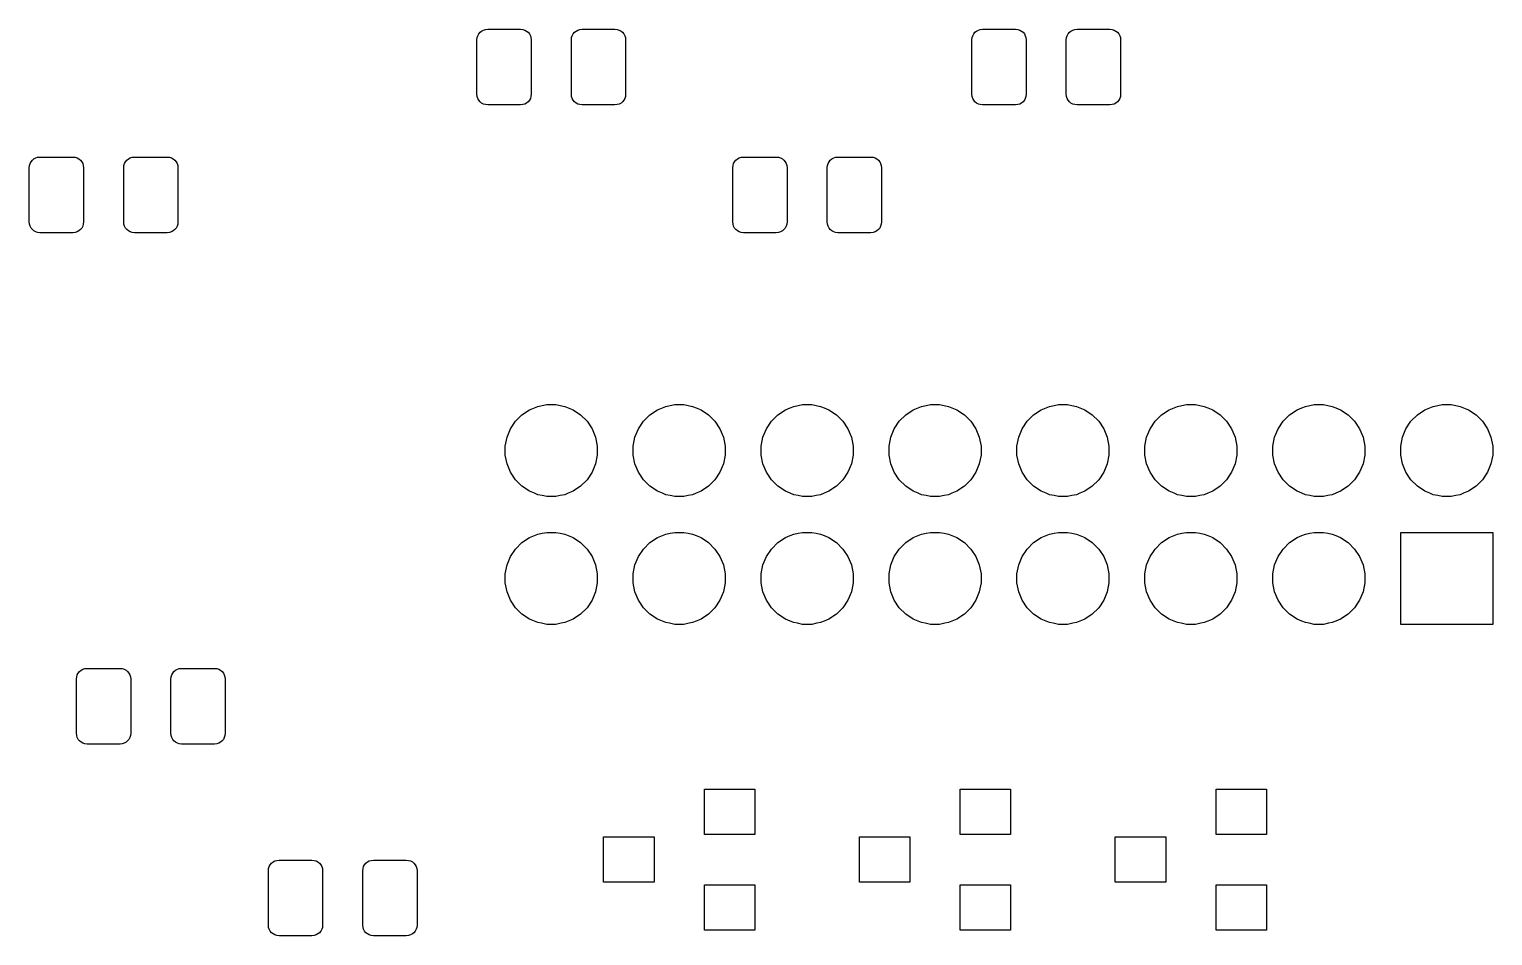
# Model space of a CAD drawing. Extents: x 0.72 to 5.14, y -2.24 to -0.65.
# Drawn here: x 1.742 to 2.886, y -2.23 to -1.52 of the extents above; entities that cross this region are included whole.
import ezdxf

# ---------------------------------------------------------------- set-up
doc = ezdxf.new("R2010")
doc.units = 0
doc.header["$MEASUREMENT"] = 0
doc.layers.add('BLACK', color=7, linetype='CONTINUOUS')

msp = doc.modelspace()

# ---------------------------------------------------------------- linework, layer by layer
at = {"layer": 'BLACK', "linetype": 'CONTINUOUS'}
for p, q in [((2.09552, -1.52182), (2.09692, -1.52107)), ((2.09692, -1.52107), (2.09845, -1.52061)), ((2.09845, -1.52061), (2.10027, -1.52043)), ((2.10027, -1.52043), (2.12591, -1.52043)), ((2.12591, -1.52043), (2.12773, -1.52061)), ((2.12773, -1.52061), (2.12926, -1.52107)), ((2.12926, -1.52107), (2.13066, -1.52182)), ((2.16934, -1.52182), (2.17074, -1.52107)), ((2.17074, -1.52107), (2.17227, -1.52061)), ((2.17227, -1.52061), (2.17409, -1.52043)), ((2.17409, -1.52043), (2.19973, -1.52043)), ((2.19973, -1.52043), (2.20155, -1.52061)), ((2.20155, -1.52061), (2.20308, -1.52107)), ((2.20308, -1.52107), (2.20448, -1.52182)), ((2.48243, -1.52182), (2.48383, -1.52107)), ((2.48383, -1.52107), (2.48536, -1.52061)), ((2.48536, -1.52061), (2.48718, -1.52043)), ((2.48718, -1.52043), (2.51282, -1.52043)), ((2.51282, -1.52043), (2.51464, -1.52061)), ((2.51464, -1.52061), (2.51617, -1.52107)), ((2.51617, -1.52107), (2.51757, -1.52182)), ((2.55625, -1.52182), (2.55765, -1.52107)), ((2.55765, -1.52107), (2.55917, -1.52061)), ((2.55917, -1.52061), (2.561, -1.52043)), ((2.561, -1.52043), (2.58664, -1.52043)), ((2.58664, -1.52043), (2.58846, -1.52061)), ((2.58846, -1.52061), (2.58999, -1.52107)), ((2.58999, -1.52107), (2.59139, -1.52182)), ((2.09189, -1.52881), (2.09207, -1.52699)), ((2.09189, -1.57119), (2.09189, -1.52881)), ((2.09207, -1.52699), (2.09253, -1.52547)), ((2.09253, -1.52547), (2.09328, -1.52406)), ((2.09328, -1.52406), (2.09429, -1.52283)), ((2.09429, -1.52283), (2.09552, -1.52182)), ((2.13066, -1.52182), (2.13189, -1.52283)), ((2.13189, -1.52283), (2.1329, -1.52406)), ((2.1329, -1.52406), (2.13365, -1.52547)), ((2.13365, -1.52547), (2.13411, -1.52699)), ((2.13411, -1.52699), (2.13429, -1.52881)), ((2.13429, -1.52881), (2.13429, -1.57119)), ((2.16571, -1.52881), (2.16589, -1.52699)), ((2.16571, -1.57119), (2.16571, -1.52881)), ((2.16589, -1.52699), (2.16635, -1.52547)), ((2.16635, -1.52547), (2.1671, -1.52406)), ((2.1671, -1.52406), (2.16811, -1.52283)), ((2.16811, -1.52283), (2.16934, -1.52182)), ((2.20448, -1.52182), (2.20571, -1.52283)), ((2.20571, -1.52283), (2.20672, -1.52406)), ((2.20672, -1.52406), (2.20747, -1.52547)), ((2.20747, -1.52547), (2.20793, -1.52699)), ((2.20793, -1.52699), (2.20811, -1.52881)), ((2.20811, -1.52881), (2.20811, -1.57119)), ((2.4788, -1.52881), (2.47898, -1.52699)), ((2.4788, -1.57119), (2.4788, -1.52881)), ((2.47898, -1.52699), (2.47944, -1.52547)), ((2.47944, -1.52547), (2.48019, -1.52406)), ((2.48019, -1.52406), (2.4812, -1.52283)), ((2.4812, -1.52283), (2.48243, -1.52182)), ((2.51757, -1.52182), (2.5188, -1.52283)), ((2.5188, -1.52283), (2.51981, -1.52406)), ((2.51981, -1.52406), (2.52056, -1.52547)), ((2.52056, -1.52547), (2.52102, -1.52699)), ((2.52102, -1.52699), (2.5212, -1.52881)), ((2.5212, -1.52881), (2.5212, -1.57119)), ((2.55262, -1.52881), (2.5528, -1.52699)), ((2.55262, -1.57119), (2.55262, -1.52881)), ((2.5528, -1.52699), (2.55326, -1.52547)), ((2.55326, -1.52547), (2.55401, -1.52406)), ((2.55401, -1.52406), (2.55502, -1.52283)), ((2.55502, -1.52283), (2.55625, -1.52182)), ((2.59139, -1.52182), (2.59262, -1.52283)), ((2.59262, -1.52283), (2.59363, -1.52406)), ((2.59363, -1.52406), (2.59438, -1.52547)), ((2.59438, -1.52547), (2.59484, -1.52699)), ((2.59484, -1.52699), (2.59502, -1.52881)), ((2.59502, -1.52881), (2.59502, -1.57119)), ((2.09207, -1.57301), (2.09189, -1.57119)), ((2.09253, -1.57453), (2.09207, -1.57301)), ((2.09328, -1.57594), (2.09253, -1.57453)), ((2.09429, -1.57717), (2.09328, -1.57594)), ((2.09552, -1.57818), (2.09429, -1.57717)), ((2.09692, -1.57893), (2.09552, -1.57818)), ((2.13066, -1.57818), (2.12926, -1.57893)), ((2.13189, -1.57717), (2.13066, -1.57818)), ((2.1329, -1.57594), (2.13189, -1.57717)), ((2.13365, -1.57453), (2.1329, -1.57594)), ((2.13411, -1.57301), (2.13365, -1.57453)), ((2.13429, -1.57119), (2.13411, -1.57301)), ((2.16589, -1.57301), (2.16571, -1.57119)), ((2.16635, -1.57453), (2.16589, -1.57301)), ((2.1671, -1.57594), (2.16635, -1.57453)), ((2.16811, -1.57717), (2.1671, -1.57594)), ((2.16934, -1.57818), (2.16811, -1.57717)), ((2.17074, -1.57893), (2.16934, -1.57818)), ((2.20448, -1.57818), (2.20308, -1.57893)), ((2.20571, -1.57717), (2.20448, -1.57818)), ((2.20672, -1.57594), (2.20571, -1.57717)), ((2.20747, -1.57453), (2.20672, -1.57594)), ((2.20793, -1.57301), (2.20747, -1.57453)), ((2.20811, -1.57119), (2.20793, -1.57301)), ((2.47898, -1.57301), (2.4788, -1.57119)), ((2.47944, -1.57453), (2.47898, -1.57301)), ((2.48019, -1.57594), (2.47944, -1.57453)), ((2.4812, -1.57717), (2.48019, -1.57594)), ((2.48243, -1.57818), (2.4812, -1.57717)), ((2.48383, -1.57893), (2.48243, -1.57818)), ((2.51757, -1.57818), (2.51617, -1.57893)), ((2.5188, -1.57717), (2.51757, -1.57818)), ((2.51981, -1.57594), (2.5188, -1.57717)), ((2.52056, -1.57453), (2.51981, -1.57594)), ((2.52102, -1.57301), (2.52056, -1.57453)), ((2.5212, -1.57119), (2.52102, -1.57301)), ((2.5528, -1.57301), (2.55262, -1.57119)), ((2.55326, -1.57453), (2.5528, -1.57301)), ((2.55401, -1.57594), (2.55326, -1.57453)), ((2.55502, -1.57717), (2.55401, -1.57594)), ((2.55625, -1.57818), (2.55502, -1.57717)), ((2.55765, -1.57893), (2.55625, -1.57818)), ((2.59139, -1.57818), (2.58999, -1.57893)), ((2.59262, -1.57717), (2.59139, -1.57818)), ((2.59363, -1.57594), (2.59262, -1.57717)), ((2.59438, -1.57453), (2.59363, -1.57594)), ((2.59484, -1.57301), (2.59438, -1.57453)), ((2.59502, -1.57119), (2.59484, -1.57301)), ((2.09845, -1.57939), (2.09692, -1.57893)), ((2.10027, -1.57957), (2.09845, -1.57939)), ((2.12591, -1.57957), (2.10027, -1.57957)), ((2.12773, -1.57939), (2.12591, -1.57957)), ((2.12926, -1.57893), (2.12773, -1.57939)), ((2.17227, -1.57939), (2.17074, -1.57893)), ((2.17409, -1.57957), (2.17227, -1.57939)), ((2.19973, -1.57957), (2.17409, -1.57957)), ((2.20155, -1.57939), (2.19973, -1.57957)), ((2.20308, -1.57893), (2.20155, -1.57939)), ((2.48536, -1.57939), (2.48383, -1.57893)), ((2.48718, -1.57957), (2.48536, -1.57939)), ((2.51282, -1.57957), (2.48718, -1.57957)), ((2.51464, -1.57939), (2.51282, -1.57957)), ((2.51617, -1.57893), (2.51464, -1.57939)), ((2.55917, -1.57939), (2.55765, -1.57893)), ((2.561, -1.57957), (2.55917, -1.57939)), ((2.58664, -1.57957), (2.561, -1.57957)), ((2.58846, -1.57939), (2.58664, -1.57957)), ((2.58999, -1.57893), (2.58846, -1.57939)), ((1.74253, -1.62547), (1.74328, -1.62406)), ((1.74328, -1.62406), (1.74429, -1.62283)), ((1.74429, -1.62283), (1.74552, -1.62182)), ((1.74552, -1.62182), (1.74692, -1.62107)), ((1.74692, -1.62107), (1.74845, -1.62061)), ((1.74845, -1.62061), (1.75027, -1.62043)), ((1.75027, -1.62043), (1.77591, -1.62043)), ((1.77591, -1.62043), (1.77773, -1.62061)), ((1.77773, -1.62061), (1.77926, -1.62107)), ((1.77926, -1.62107), (1.78066, -1.62182)), ((1.78066, -1.62182), (1.78189, -1.62283)), ((1.78189, -1.62283), (1.7829, -1.62406)), ((1.7829, -1.62406), (1.78365, -1.62547)), ((1.81635, -1.62547), (1.8171, -1.62406)), ((1.8171, -1.62406), (1.81811, -1.62283)), ((1.81811, -1.62283), (1.81934, -1.62182)), ((1.81934, -1.62182), (1.82074, -1.62107)), ((1.82074, -1.62107), (1.82227, -1.62061)), ((1.82227, -1.62061), (1.82409, -1.62043)), ((1.82409, -1.62043), (1.84973, -1.62043)), ((1.84973, -1.62043), (1.85155, -1.62061)), ((1.85155, -1.62061), (1.85308, -1.62107)), ((1.85308, -1.62107), (1.85448, -1.62182)), ((1.85448, -1.62182), (1.85571, -1.62283)), ((1.85571, -1.62283), (1.85672, -1.62406)), ((1.85672, -1.62406), (1.85747, -1.62547)), ((2.29253, -1.62547), (2.29328, -1.62406)), ((2.29328, -1.62406), (2.29429, -1.62283)), ((2.29429, -1.62283), (2.29552, -1.62182)), ((2.29552, -1.62182), (2.29692, -1.62107)), ((2.29692, -1.62107), (2.29845, -1.62061)), ((2.29845, -1.62061), (2.30027, -1.62043)), ((2.30027, -1.62043), (2.32591, -1.62043)), ((2.32591, -1.62043), (2.32773, -1.62061)), ((2.32773, -1.62061), (2.32926, -1.62107)), ((2.32926, -1.62107), (2.33066, -1.62182)), ((2.33066, -1.62182), (2.33189, -1.62283)), ((2.33189, -1.62283), (2.3329, -1.62406)), ((2.3329, -1.62406), (2.33365, -1.62547)), ((2.36635, -1.62547), (2.3671, -1.62406)), ((2.3671, -1.62406), (2.36811, -1.62283)), ((2.36811, -1.62283), (2.36934, -1.62182)), ((2.36934, -1.62182), (2.37074, -1.62107)), ((2.37074, -1.62107), (2.37227, -1.62061)), ((2.37227, -1.62061), (2.37409, -1.62043)), ((2.37409, -1.62043), (2.39973, -1.62043)), ((2.39973, -1.62043), (2.40155, -1.62061)), ((2.40155, -1.62061), (2.40308, -1.62107)), ((2.40308, -1.62107), (2.40448, -1.62182)), ((2.40448, -1.62182), (2.40571, -1.62283)), ((2.40571, -1.62283), (2.40672, -1.62406)), ((2.40672, -1.62406), (2.40747, -1.62547)), ((1.74189, -1.62881), (1.74207, -1.62699)), ((1.74189, -1.67119), (1.74189, -1.62881)), ((1.74207, -1.62699), (1.74253, -1.62547)), ((1.78365, -1.62547), (1.78411, -1.62699)), ((1.78411, -1.62699), (1.78429, -1.62881)), ((1.78429, -1.62881), (1.78429, -1.67119)), ((1.81571, -1.62881), (1.81589, -1.62699)), ((1.81571, -1.67119), (1.81571, -1.62881)), ((1.81589, -1.62699), (1.81635, -1.62547)), ((1.85747, -1.62547), (1.85793, -1.62699)), ((1.85793, -1.62699), (1.85811, -1.62881)), ((1.85811, -1.62881), (1.85811, -1.67119)), ((2.29189, -1.62881), (2.29207, -1.62699)), ((2.29189, -1.67119), (2.29189, -1.62881)), ((2.29207, -1.62699), (2.29253, -1.62547)), ((2.33365, -1.62547), (2.33411, -1.62699)), ((2.33411, -1.62699), (2.33429, -1.62881)), ((2.33429, -1.62881), (2.33429, -1.67119)), ((2.36571, -1.62881), (2.36589, -1.62699)), ((2.36571, -1.67119), (2.36571, -1.62881)), ((2.36589, -1.62699), (2.36635, -1.62547)), ((2.40747, -1.62547), (2.40793, -1.62699)), ((2.40793, -1.62699), (2.40811, -1.62881)), ((2.40811, -1.62881), (2.40811, -1.67119)), ((1.74207, -1.67301), (1.74189, -1.67119)), ((1.74253, -1.67453), (1.74207, -1.67301)), ((1.74328, -1.67594), (1.74253, -1.67453)), ((1.74429, -1.67717), (1.74328, -1.67594)), ((1.74552, -1.67818), (1.74429, -1.67717)), ((1.74692, -1.67893), (1.74552, -1.67818)), ((1.74845, -1.67939), (1.74692, -1.67893)), ((1.75027, -1.67957), (1.74845, -1.67939)), ((1.77591, -1.67957), (1.75027, -1.67957)), ((1.77773, -1.67939), (1.77591, -1.67957)), ((1.77926, -1.67893), (1.77773, -1.67939)), ((1.78066, -1.67818), (1.77926, -1.67893)), ((1.78189, -1.67717), (1.78066, -1.67818)), ((1.7829, -1.67594), (1.78189, -1.67717)), ((1.78365, -1.67453), (1.7829, -1.67594)), ((1.78411, -1.67301), (1.78365, -1.67453)), ((1.78429, -1.67119), (1.78411, -1.67301)), ((1.81589, -1.67301), (1.81571, -1.67119)), ((1.81635, -1.67453), (1.81589, -1.67301)), ((1.8171, -1.67594), (1.81635, -1.67453)), ((1.81811, -1.67717), (1.8171, -1.67594)), ((1.81934, -1.67818), (1.81811, -1.67717)), ((1.82074, -1.67893), (1.81934, -1.67818)), ((1.82227, -1.67939), (1.82074, -1.67893)), ((1.82409, -1.67957), (1.82227, -1.67939)), ((1.84973, -1.67957), (1.82409, -1.67957)), ((1.85155, -1.67939), (1.84973, -1.67957)), ((1.85308, -1.67893), (1.85155, -1.67939)), ((1.85448, -1.67818), (1.85308, -1.67893)), ((1.85571, -1.67717), (1.85448, -1.67818)), ((1.85672, -1.67594), (1.85571, -1.67717)), ((1.85747, -1.67453), (1.85672, -1.67594)), ((1.85793, -1.67301), (1.85747, -1.67453)), ((1.85811, -1.67119), (1.85793, -1.67301)), ((2.29207, -1.67301), (2.29189, -1.67119)), ((2.29253, -1.67453), (2.29207, -1.67301)), ((2.29328, -1.67594), (2.29253, -1.67453)), ((2.29429, -1.67717), (2.29328, -1.67594)), ((2.29552, -1.67818), (2.29429, -1.67717)), ((2.29692, -1.67893), (2.29552, -1.67818)), ((2.29845, -1.67939), (2.29692, -1.67893)), ((2.30027, -1.67957), (2.29845, -1.67939)), ((2.32591, -1.67957), (2.30027, -1.67957)), ((2.32773, -1.67939), (2.32591, -1.67957)), ((2.32926, -1.67893), (2.32773, -1.67939)), ((2.33066, -1.67818), (2.32926, -1.67893)), ((2.33189, -1.67717), (2.33066, -1.67818)), ((2.3329, -1.67594), (2.33189, -1.67717)), ((2.33365, -1.67453), (2.3329, -1.67594)), ((2.33411, -1.67301), (2.33365, -1.67453)), ((2.33429, -1.67119), (2.33411, -1.67301)), ((2.36589, -1.67301), (2.36571, -1.67119)), ((2.36635, -1.67453), (2.36589, -1.67301)), ((2.3671, -1.67594), (2.36635, -1.67453)), ((2.36811, -1.67717), (2.3671, -1.67594)), ((2.36934, -1.67818), (2.36811, -1.67717)), ((2.37074, -1.67893), (2.36934, -1.67818)), ((2.37227, -1.67939), (2.37074, -1.67893)), ((2.37409, -1.67957), (2.37227, -1.67939)), ((2.39973, -1.67957), (2.37409, -1.67957)), ((2.40155, -1.67939), (2.39973, -1.67957)), ((2.40308, -1.67893), (2.40155, -1.67939)), ((2.40448, -1.67818), (2.40308, -1.67893)), ((2.40571, -1.67717), (2.40448, -1.67818)), ((2.40672, -1.67594), (2.40571, -1.67717)), ((2.40747, -1.67453), (2.40672, -1.67594)), ((2.40793, -1.67301), (2.40747, -1.67453)), ((2.40811, -1.67119), (2.40793, -1.67301)), ((2.12707, -1.82206), (2.13296, -1.81813)), ((2.13296, -1.81813), (2.1368, -1.81654)), ((2.1368, -1.81654), (2.13951, -1.81542)), ((2.13951, -1.81542), (2.14298, -1.81473)), ((2.14298, -1.81473), (2.14646, -1.81404)), ((2.14646, -1.81404), (2.15354, -1.81404)), ((2.15354, -1.81404), (2.15702, -1.81473)), ((2.15702, -1.81473), (2.16049, -1.81542)), ((2.16049, -1.81542), (2.1632, -1.81654)), ((2.1632, -1.81654), (2.16704, -1.81813)), ((2.16704, -1.81813), (2.17293, -1.82206)), ((2.22707, -1.82206), (2.23296, -1.81813)), ((2.23296, -1.81813), (2.2368, -1.81654)), ((2.2368, -1.81654), (2.23951, -1.81542)), ((2.23951, -1.81542), (2.24298, -1.81473)), ((2.24298, -1.81473), (2.24646, -1.81404)), ((2.24646, -1.81404), (2.25354, -1.81404)), ((2.25354, -1.81404), (2.25702, -1.81473)), ((2.25702, -1.81473), (2.26049, -1.81542)), ((2.26049, -1.81542), (2.2632, -1.81654)), ((2.2632, -1.81654), (2.26704, -1.81813)), ((2.26704, -1.81813), (2.27293, -1.82206)), ((2.32707, -1.82206), (2.33296, -1.81813)), ((2.33296, -1.81813), (2.3368, -1.81654)), ((2.3368, -1.81654), (2.33951, -1.81542)), ((2.33951, -1.81542), (2.34298, -1.81473)), ((2.34298, -1.81473), (2.34646, -1.81404)), ((2.34646, -1.81404), (2.35354, -1.81404)), ((2.35354, -1.81404), (2.35702, -1.81473)), ((2.35702, -1.81473), (2.36049, -1.81542)), ((2.36049, -1.81542), (2.3632, -1.81654)), ((2.3632, -1.81654), (2.36704, -1.81813)), ((2.36704, -1.81813), (2.37293, -1.82206)), ((2.42707, -1.82206), (2.43296, -1.81813)), ((2.43296, -1.81813), (2.4368, -1.81654)), ((2.4368, -1.81654), (2.43951, -1.81542)), ((2.43951, -1.81542), (2.44298, -1.81473)), ((2.44298, -1.81473), (2.44646, -1.81404)), ((2.44646, -1.81404), (2.45354, -1.81404)), ((2.45354, -1.81404), (2.45702, -1.81473)), ((2.45702, -1.81473), (2.46049, -1.81542)), ((2.46049, -1.81542), (2.4632, -1.81654)), ((2.4632, -1.81654), (2.46704, -1.81813)), ((2.46704, -1.81813), (2.47293, -1.82206)), ((2.52707, -1.82206), (2.53296, -1.81813)), ((2.53296, -1.81813), (2.5368, -1.81654)), ((2.5368, -1.81654), (2.53951, -1.81542)), ((2.53951, -1.81542), (2.54298, -1.81473)), ((2.54298, -1.81473), (2.54646, -1.81404)), ((2.54646, -1.81404), (2.55354, -1.81404)), ((2.55354, -1.81404), (2.55702, -1.81473)), ((2.55702, -1.81473), (2.56049, -1.81542)), ((2.56049, -1.81542), (2.5632, -1.81654)), ((2.5632, -1.81654), (2.56704, -1.81813)), ((2.56704, -1.81813), (2.57293, -1.82206)), ((2.62707, -1.82206), (2.63296, -1.81813)), ((2.63296, -1.81813), (2.6368, -1.81654)), ((2.6368, -1.81654), (2.63951, -1.81542)), ((2.63951, -1.81542), (2.64298, -1.81473)), ((2.64298, -1.81473), (2.64646, -1.81404)), ((2.64646, -1.81404), (2.65354, -1.81404)), ((2.65354, -1.81404), (2.65702, -1.81473)), ((2.65702, -1.81473), (2.66049, -1.81542)), ((2.66049, -1.81542), (2.6632, -1.81654)), ((2.6632, -1.81654), (2.66704, -1.81813)), ((2.66704, -1.81813), (2.67293, -1.82206)), ((2.72707, -1.82206), (2.73296, -1.81813)), ((2.73296, -1.81813), (2.7368, -1.81654)), ((2.7368, -1.81654), (2.73951, -1.81542)), ((2.73951, -1.81542), (2.74298, -1.81473)), ((2.74298, -1.81473), (2.74646, -1.81404)), ((2.74646, -1.81404), (2.75354, -1.81404)), ((2.75354, -1.81404), (2.75702, -1.81473)), ((2.75702, -1.81473), (2.76049, -1.81542)), ((2.76049, -1.81542), (2.7632, -1.81654)), ((2.7632, -1.81654), (2.76704, -1.81813)), ((2.76704, -1.81813), (2.77293, -1.82206)), ((2.82707, -1.82206), (2.83296, -1.81813)), ((2.83296, -1.81813), (2.8368, -1.81654)), ((2.8368, -1.81654), (2.83951, -1.81542)), ((2.83951, -1.81542), (2.84298, -1.81473)), ((2.84298, -1.81473), (2.84646, -1.81404)), ((2.84646, -1.81404), (2.85354, -1.81404)), ((2.85354, -1.81404), (2.85702, -1.81473)), ((2.85702, -1.81473), (2.86049, -1.81542)), ((2.86049, -1.81542), (2.8632, -1.81654)), ((2.8632, -1.81654), (2.86704, -1.81813)), ((2.86704, -1.81813), (2.87293, -1.82206)), ((2.11813, -1.83296), (2.12206, -1.82707)), ((2.12206, -1.82707), (2.12707, -1.82206)), ((2.17293, -1.82206), (2.17794, -1.82707)), ((2.17794, -1.82707), (2.18187, -1.83296)), ((2.21813, -1.83296), (2.22206, -1.82707)), ((2.22206, -1.82707), (2.22707, -1.82206)), ((2.27293, -1.82206), (2.27794, -1.82707)), ((2.27794, -1.82707), (2.28187, -1.83296)), ((2.31813, -1.83296), (2.32206, -1.82707)), ((2.32206, -1.82707), (2.32707, -1.82206)), ((2.37293, -1.82206), (2.37794, -1.82707)), ((2.37794, -1.82707), (2.38187, -1.83296)), ((2.41813, -1.83296), (2.42206, -1.82707)), ((2.42206, -1.82707), (2.42707, -1.82206)), ((2.47293, -1.82206), (2.47794, -1.82707)), ((2.47794, -1.82707), (2.48187, -1.83296)), ((2.51813, -1.83296), (2.52206, -1.82707)), ((2.52206, -1.82707), (2.52707, -1.82206)), ((2.57293, -1.82206), (2.57794, -1.82707)), ((2.57794, -1.82707), (2.58187, -1.83296)), ((2.61813, -1.83296), (2.62206, -1.82707)), ((2.62206, -1.82707), (2.62707, -1.82206)), ((2.67293, -1.82206), (2.67794, -1.82707)), ((2.67794, -1.82707), (2.68187, -1.83296)), ((2.71813, -1.83296), (2.72206, -1.82707)), ((2.72206, -1.82707), (2.72707, -1.82206)), ((2.77293, -1.82206), (2.77794, -1.82707)), ((2.77794, -1.82707), (2.78187, -1.83296)), ((2.81813, -1.83296), (2.82206, -1.82707)), ((2.82206, -1.82707), (2.82707, -1.82206)), ((2.87293, -1.82206), (2.87794, -1.82707)), ((2.87794, -1.82707), (2.88187, -1.83296)), ((2.11404, -1.84646), (2.11542, -1.83951)), ((2.11542, -1.83951), (2.11813, -1.83296)), ((2.18187, -1.83296), (2.18458, -1.83951)), ((2.18458, -1.83951), (2.18596, -1.84646)), ((2.21404, -1.84646), (2.21542, -1.83951)), ((2.21542, -1.83951), (2.21813, -1.83296)), ((2.28187, -1.83296), (2.28458, -1.83951)), ((2.28458, -1.83951), (2.28596, -1.84646)), ((2.31404, -1.84646), (2.31542, -1.83951)), ((2.31542, -1.83951), (2.31813, -1.83296)), ((2.38187, -1.83296), (2.38458, -1.83951)), ((2.38458, -1.83951), (2.38596, -1.84646)), ((2.41404, -1.84646), (2.41542, -1.83951)), ((2.41542, -1.83951), (2.41813, -1.83296)), ((2.48187, -1.83296), (2.48458, -1.83951)), ((2.48458, -1.83951), (2.48596, -1.84646)), ((2.51404, -1.84646), (2.51542, -1.83951)), ((2.51542, -1.83951), (2.51813, -1.83296)), ((2.58187, -1.83296), (2.58458, -1.83951)), ((2.58458, -1.83951), (2.58596, -1.84646)), ((2.61404, -1.84646), (2.61542, -1.83951)), ((2.61542, -1.83951), (2.61813, -1.83296)), ((2.68187, -1.83296), (2.68458, -1.83951)), ((2.68458, -1.83951), (2.68596, -1.84646)), ((2.71404, -1.84646), (2.71542, -1.83951)), ((2.71542, -1.83951), (2.71813, -1.83296)), ((2.78187, -1.83296), (2.78458, -1.83951)), ((2.78458, -1.83951), (2.78596, -1.84646)), ((2.81404, -1.84646), (2.81542, -1.83951)), ((2.81542, -1.83951), (2.81813, -1.83296)), ((2.88187, -1.83296), (2.88458, -1.83951)), ((2.88458, -1.83951), (2.88596, -1.84646)), ((2.11404, -1.85354), (2.11404, -1.84646)), ((2.18596, -1.84646), (2.18596, -1.85354)), ((2.21404, -1.85354), (2.21404, -1.84646)), ((2.28596, -1.84646), (2.28596, -1.85354)), ((2.31404, -1.85354), (2.31404, -1.84646)), ((2.38596, -1.84646), (2.38596, -1.85354)), ((2.41404, -1.85354), (2.41404, -1.84646)), ((2.48596, -1.84646), (2.48596, -1.85354)), ((2.51404, -1.85354), (2.51404, -1.84646)), ((2.58596, -1.84646), (2.58596, -1.85354)), ((2.61404, -1.85354), (2.61404, -1.84646)), ((2.68596, -1.84646), (2.68596, -1.85354)), ((2.71404, -1.85354), (2.71404, -1.84646)), ((2.78596, -1.84646), (2.78596, -1.85354)), ((2.81404, -1.85354), (2.81404, -1.84646)), ((2.88596, -1.84646), (2.88596, -1.85354)), ((2.11542, -1.86049), (2.11404, -1.85354)), ((2.11813, -1.86704), (2.11542, -1.86049)), ((2.18458, -1.86049), (2.18187, -1.86704)), ((2.18596, -1.85354), (2.18458, -1.86049)), ((2.21542, -1.86049), (2.21404, -1.85354)), ((2.21813, -1.86704), (2.21542, -1.86049)), ((2.28458, -1.86049), (2.28187, -1.86704)), ((2.28596, -1.85354), (2.28458, -1.86049)), ((2.31542, -1.86049), (2.31404, -1.85354)), ((2.31813, -1.86704), (2.31542, -1.86049)), ((2.38458, -1.86049), (2.38187, -1.86704)), ((2.38596, -1.85354), (2.38458, -1.86049)), ((2.41542, -1.86049), (2.41404, -1.85354)), ((2.41813, -1.86704), (2.41542, -1.86049)), ((2.48458, -1.86049), (2.48187, -1.86704)), ((2.48596, -1.85354), (2.48458, -1.86049)), ((2.51542, -1.86049), (2.51404, -1.85354)), ((2.51813, -1.86704), (2.51542, -1.86049)), ((2.58458, -1.86049), (2.58187, -1.86704)), ((2.58596, -1.85354), (2.58458, -1.86049)), ((2.61542, -1.86049), (2.61404, -1.85354)), ((2.61813, -1.86704), (2.61542, -1.86049)), ((2.68458, -1.86049), (2.68187, -1.86704)), ((2.68596, -1.85354), (2.68458, -1.86049)), ((2.71542, -1.86049), (2.71404, -1.85354)), ((2.71813, -1.86704), (2.71542, -1.86049)), ((2.78458, -1.86049), (2.78187, -1.86704)), ((2.78596, -1.85354), (2.78458, -1.86049)), ((2.81542, -1.86049), (2.81404, -1.85354)), ((2.81813, -1.86704), (2.81542, -1.86049)), ((2.88458, -1.86049), (2.88187, -1.86704)), ((2.88596, -1.85354), (2.88458, -1.86049)), ((2.12206, -1.87293), (2.11813, -1.86704)), ((2.12707, -1.87794), (2.12206, -1.87293)), ((2.17794, -1.87293), (2.17293, -1.87794)), ((2.18187, -1.86704), (2.17794, -1.87293)), ((2.22206, -1.87293), (2.21813, -1.86704)), ((2.22707, -1.87794), (2.22206, -1.87293)), ((2.27794, -1.87293), (2.27293, -1.87794)), ((2.28187, -1.86704), (2.27794, -1.87293)), ((2.32206, -1.87293), (2.31813, -1.86704)), ((2.32707, -1.87794), (2.32206, -1.87293)), ((2.37794, -1.87293), (2.37293, -1.87794)), ((2.38187, -1.86704), (2.37794, -1.87293)), ((2.42206, -1.87293), (2.41813, -1.86704)), ((2.42707, -1.87794), (2.42206, -1.87293)), ((2.47794, -1.87293), (2.47293, -1.87794)), ((2.48187, -1.86704), (2.47794, -1.87293)), ((2.52206, -1.87293), (2.51813, -1.86704)), ((2.52707, -1.87794), (2.52206, -1.87293)), ((2.57794, -1.87293), (2.57293, -1.87794)), ((2.58187, -1.86704), (2.57794, -1.87293)), ((2.62206, -1.87293), (2.61813, -1.86704)), ((2.62707, -1.87794), (2.62206, -1.87293)), ((2.67794, -1.87293), (2.67293, -1.87794)), ((2.68187, -1.86704), (2.67794, -1.87293)), ((2.72206, -1.87293), (2.71813, -1.86704)), ((2.72707, -1.87794), (2.72206, -1.87293)), ((2.77794, -1.87293), (2.77293, -1.87794)), ((2.78187, -1.86704), (2.77794, -1.87293)), ((2.82206, -1.87293), (2.81813, -1.86704)), ((2.82707, -1.87794), (2.82206, -1.87293)), ((2.87794, -1.87293), (2.87293, -1.87794)), ((2.88187, -1.86704), (2.87794, -1.87293)), ((2.13296, -1.88187), (2.12707, -1.87794)), ((2.1368, -1.88346), (2.13296, -1.88187)), ((2.13951, -1.88458), (2.1368, -1.88346)), ((2.14298, -1.88527), (2.13951, -1.88458)), ((2.14646, -1.88596), (2.14298, -1.88527)), ((2.15354, -1.88596), (2.14646, -1.88596)), ((2.15702, -1.88527), (2.15354, -1.88596)), ((2.16049, -1.88458), (2.15702, -1.88527)), ((2.1632, -1.88346), (2.16049, -1.88458)), ((2.16704, -1.88187), (2.1632, -1.88346)), ((2.17293, -1.87794), (2.16704, -1.88187)), ((2.23296, -1.88187), (2.22707, -1.87794)), ((2.2368, -1.88346), (2.23296, -1.88187)), ((2.23951, -1.88458), (2.2368, -1.88346)), ((2.24298, -1.88527), (2.23951, -1.88458)), ((2.24646, -1.88596), (2.24298, -1.88527)), ((2.25354, -1.88596), (2.24646, -1.88596)), ((2.25702, -1.88527), (2.25354, -1.88596)), ((2.26049, -1.88458), (2.25702, -1.88527)), ((2.2632, -1.88346), (2.26049, -1.88458)), ((2.26704, -1.88187), (2.2632, -1.88346)), ((2.27293, -1.87794), (2.26704, -1.88187)), ((2.33296, -1.88187), (2.32707, -1.87794)), ((2.3368, -1.88346), (2.33296, -1.88187)), ((2.33951, -1.88458), (2.3368, -1.88346)), ((2.34298, -1.88527), (2.33951, -1.88458)), ((2.34646, -1.88596), (2.34298, -1.88527)), ((2.35354, -1.88596), (2.34646, -1.88596)), ((2.35702, -1.88527), (2.35354, -1.88596)), ((2.36049, -1.88458), (2.35702, -1.88527)), ((2.3632, -1.88346), (2.36049, -1.88458)), ((2.36704, -1.88187), (2.3632, -1.88346)), ((2.37293, -1.87794), (2.36704, -1.88187)), ((2.43296, -1.88187), (2.42707, -1.87794)), ((2.4368, -1.88346), (2.43296, -1.88187)), ((2.43951, -1.88458), (2.4368, -1.88346)), ((2.44298, -1.88527), (2.43951, -1.88458)), ((2.44646, -1.88596), (2.44298, -1.88527)), ((2.45354, -1.88596), (2.44646, -1.88596)), ((2.45702, -1.88527), (2.45354, -1.88596)), ((2.46049, -1.88458), (2.45702, -1.88527)), ((2.4632, -1.88346), (2.46049, -1.88458)), ((2.46704, -1.88187), (2.4632, -1.88346)), ((2.47293, -1.87794), (2.46704, -1.88187)), ((2.53296, -1.88187), (2.52707, -1.87794)), ((2.5368, -1.88346), (2.53296, -1.88187)), ((2.53951, -1.88458), (2.5368, -1.88346)), ((2.54298, -1.88527), (2.53951, -1.88458)), ((2.54646, -1.88596), (2.54298, -1.88527)), ((2.55354, -1.88596), (2.54646, -1.88596)), ((2.55702, -1.88527), (2.55354, -1.88596)), ((2.56049, -1.88458), (2.55702, -1.88527)), ((2.5632, -1.88346), (2.56049, -1.88458)), ((2.56704, -1.88187), (2.5632, -1.88346)), ((2.57293, -1.87794), (2.56704, -1.88187)), ((2.63296, -1.88187), (2.62707, -1.87794)), ((2.6368, -1.88346), (2.63296, -1.88187)), ((2.63951, -1.88458), (2.6368, -1.88346)), ((2.64298, -1.88527), (2.63951, -1.88458)), ((2.64646, -1.88596), (2.64298, -1.88527)), ((2.65354, -1.88596), (2.64646, -1.88596)), ((2.65702, -1.88527), (2.65354, -1.88596)), ((2.66049, -1.88458), (2.65702, -1.88527)), ((2.6632, -1.88346), (2.66049, -1.88458)), ((2.66704, -1.88187), (2.6632, -1.88346)), ((2.67293, -1.87794), (2.66704, -1.88187)), ((2.73296, -1.88187), (2.72707, -1.87794)), ((2.7368, -1.88346), (2.73296, -1.88187)), ((2.73951, -1.88458), (2.7368, -1.88346)), ((2.74298, -1.88527), (2.73951, -1.88458)), ((2.74646, -1.88596), (2.74298, -1.88527)), ((2.75354, -1.88596), (2.74646, -1.88596)), ((2.75702, -1.88527), (2.75354, -1.88596)), ((2.76049, -1.88458), (2.75702, -1.88527)), ((2.7632, -1.88346), (2.76049, -1.88458)), ((2.76704, -1.88187), (2.7632, -1.88346)), ((2.77293, -1.87794), (2.76704, -1.88187)), ((2.83296, -1.88187), (2.82707, -1.87794)), ((2.8368, -1.88346), (2.83296, -1.88187)), ((2.83951, -1.88458), (2.8368, -1.88346)), ((2.84298, -1.88527), (2.83951, -1.88458)), ((2.84646, -1.88596), (2.84298, -1.88527)), ((2.85354, -1.88596), (2.84646, -1.88596)), ((2.85702, -1.88527), (2.85354, -1.88596)), ((2.86049, -1.88458), (2.85702, -1.88527)), ((2.8632, -1.88346), (2.86049, -1.88458)), ((2.86704, -1.88187), (2.8632, -1.88346)), ((2.87293, -1.87794), (2.86704, -1.88187)), ((2.12707, -1.92206), (2.13296, -1.91813)), ((2.13296, -1.91813), (2.1368, -1.91654)), ((2.1368, -1.91654), (2.13951, -1.91542)), ((2.13951, -1.91542), (2.14298, -1.91473)), ((2.14298, -1.91473), (2.14646, -1.91404)), ((2.14646, -1.91404), (2.15354, -1.91404)), ((2.15354, -1.91404), (2.15702, -1.91473)), ((2.15702, -1.91473), (2.16049, -1.91542)), ((2.16049, -1.91542), (2.1632, -1.91654)), ((2.1632, -1.91654), (2.16704, -1.91813)), ((2.16704, -1.91813), (2.17293, -1.92206)), ((2.22707, -1.92206), (2.23296, -1.91813)), ((2.23296, -1.91813), (2.2368, -1.91654)), ((2.2368, -1.91654), (2.23951, -1.91542)), ((2.23951, -1.91542), (2.24298, -1.91473)), ((2.24298, -1.91473), (2.24646, -1.91404)), ((2.24646, -1.91404), (2.25354, -1.91404)), ((2.25354, -1.91404), (2.25702, -1.91473)), ((2.25702, -1.91473), (2.26049, -1.91542)), ((2.26049, -1.91542), (2.2632, -1.91654)), ((2.2632, -1.91654), (2.26704, -1.91813)), ((2.26704, -1.91813), (2.27293, -1.92206)), ((2.32707, -1.92206), (2.33296, -1.91813)), ((2.33296, -1.91813), (2.3368, -1.91654)), ((2.3368, -1.91654), (2.33951, -1.91542)), ((2.33951, -1.91542), (2.34298, -1.91473)), ((2.34298, -1.91473), (2.34646, -1.91404)), ((2.34646, -1.91404), (2.35354, -1.91404)), ((2.35354, -1.91404), (2.35702, -1.91473)), ((2.35702, -1.91473), (2.36049, -1.91542)), ((2.36049, -1.91542), (2.3632, -1.91654)), ((2.3632, -1.91654), (2.36704, -1.91813)), ((2.36704, -1.91813), (2.37293, -1.92206)), ((2.42707, -1.92206), (2.43296, -1.91813)), ((2.43296, -1.91813), (2.4368, -1.91654)), ((2.4368, -1.91654), (2.43951, -1.91542)), ((2.43951, -1.91542), (2.44298, -1.91473)), ((2.44298, -1.91473), (2.44646, -1.91404)), ((2.44646, -1.91404), (2.45354, -1.91404)), ((2.45354, -1.91404), (2.45702, -1.91473)), ((2.45702, -1.91473), (2.46049, -1.91542)), ((2.46049, -1.91542), (2.4632, -1.91654)), ((2.4632, -1.91654), (2.46704, -1.91813)), ((2.46704, -1.91813), (2.47293, -1.92206)), ((2.52707, -1.92206), (2.53296, -1.91813)), ((2.53296, -1.91813), (2.5368, -1.91654)), ((2.5368, -1.91654), (2.53951, -1.91542)), ((2.53951, -1.91542), (2.54298, -1.91473)), ((2.54298, -1.91473), (2.54646, -1.91404)), ((2.54646, -1.91404), (2.55354, -1.91404)), ((2.55354, -1.91404), (2.55702, -1.91473)), ((2.55702, -1.91473), (2.56049, -1.91542)), ((2.56049, -1.91542), (2.5632, -1.91654)), ((2.5632, -1.91654), (2.56704, -1.91813)), ((2.56704, -1.91813), (2.57293, -1.92206)), ((2.62707, -1.92206), (2.63296, -1.91813)), ((2.63296, -1.91813), (2.6368, -1.91654)), ((2.6368, -1.91654), (2.63951, -1.91542)), ((2.63951, -1.91542), (2.64298, -1.91473)), ((2.64298, -1.91473), (2.64646, -1.91404)), ((2.64646, -1.91404), (2.65354, -1.91404)), ((2.65354, -1.91404), (2.65702, -1.91473)), ((2.65702, -1.91473), (2.66049, -1.91542)), ((2.66049, -1.91542), (2.6632, -1.91654)), ((2.6632, -1.91654), (2.66704, -1.91813)), ((2.66704, -1.91813), (2.67293, -1.92206)), ((2.72707, -1.92206), (2.73296, -1.91813)), ((2.73296, -1.91813), (2.7368, -1.91654)), ((2.7368, -1.91654), (2.73951, -1.91542)), ((2.73951, -1.91542), (2.74298, -1.91473)), ((2.74298, -1.91473), (2.74646, -1.91404)), ((2.74646, -1.91404), (2.75354, -1.91404)), ((2.75354, -1.91404), (2.75702, -1.91473)), ((2.75702, -1.91473), (2.76049, -1.91542)), ((2.76049, -1.91542), (2.7632, -1.91654)), ((2.7632, -1.91654), (2.76704, -1.91813)), ((2.76704, -1.91813), (2.77293, -1.92206)), ((2.81404, -1.98596), (2.81404, -1.91404)), ((2.81404, -1.91404), (2.88596, -1.91404)), ((2.88596, -1.91404), (2.88596, -1.98596)), ((2.11542, -1.93951), (2.11813, -1.93296)), ((2.11813, -1.93296), (2.12206, -1.92707)), ((2.12206, -1.92707), (2.12707, -1.92206)), ((2.17293, -1.92206), (2.17794, -1.92707)), ((2.17794, -1.92707), (2.18187, -1.93296)), ((2.18187, -1.93296), (2.18458, -1.93951)), ((2.21542, -1.93951), (2.21813, -1.93296)), ((2.21813, -1.93296), (2.22206, -1.92707)), ((2.22206, -1.92707), (2.22707, -1.92206)), ((2.27293, -1.92206), (2.27794, -1.92707)), ((2.27794, -1.92707), (2.28187, -1.93296)), ((2.28187, -1.93296), (2.28458, -1.93951)), ((2.31542, -1.93951), (2.31813, -1.93296)), ((2.31813, -1.93296), (2.32206, -1.92707)), ((2.32206, -1.92707), (2.32707, -1.92206)), ((2.37293, -1.92206), (2.37794, -1.92707)), ((2.37794, -1.92707), (2.38187, -1.93296)), ((2.38187, -1.93296), (2.38458, -1.93951)), ((2.41542, -1.93951), (2.41813, -1.93296)), ((2.41813, -1.93296), (2.42206, -1.92707)), ((2.42206, -1.92707), (2.42707, -1.92206)), ((2.47293, -1.92206), (2.47794, -1.92707)), ((2.47794, -1.92707), (2.48187, -1.93296)), ((2.48187, -1.93296), (2.48458, -1.93951)), ((2.51542, -1.93951), (2.51813, -1.93296)), ((2.51813, -1.93296), (2.52206, -1.92707)), ((2.52206, -1.92707), (2.52707, -1.92206)), ((2.57293, -1.92206), (2.57794, -1.92707)), ((2.57794, -1.92707), (2.58187, -1.93296)), ((2.58187, -1.93296), (2.58458, -1.93951)), ((2.61542, -1.93951), (2.61813, -1.93296)), ((2.61813, -1.93296), (2.62206, -1.92707)), ((2.62206, -1.92707), (2.62707, -1.92206)), ((2.67293, -1.92206), (2.67794, -1.92707)), ((2.67794, -1.92707), (2.68187, -1.93296)), ((2.68187, -1.93296), (2.68458, -1.93951)), ((2.71542, -1.93951), (2.71813, -1.93296)), ((2.71813, -1.93296), (2.72206, -1.92707)), ((2.72206, -1.92707), (2.72707, -1.92206)), ((2.77293, -1.92206), (2.77794, -1.92707)), ((2.77794, -1.92707), (2.78187, -1.93296)), ((2.78187, -1.93296), (2.78458, -1.93951)), ((2.11404, -1.94646), (2.11542, -1.93951)), ((2.18458, -1.93951), (2.18596, -1.94646)), ((2.21404, -1.94646), (2.21542, -1.93951)), ((2.28458, -1.93951), (2.28596, -1.94646)), ((2.31404, -1.94646), (2.31542, -1.93951)), ((2.38458, -1.93951), (2.38596, -1.94646)), ((2.41404, -1.94646), (2.41542, -1.93951)), ((2.48458, -1.93951), (2.48596, -1.94646)), ((2.51404, -1.94646), (2.51542, -1.93951)), ((2.58458, -1.93951), (2.58596, -1.94646)), ((2.61404, -1.94646), (2.61542, -1.93951)), ((2.68458, -1.93951), (2.68596, -1.94646)), ((2.71404, -1.94646), (2.71542, -1.93951)), ((2.78458, -1.93951), (2.78596, -1.94646)), ((2.11404, -1.95354), (2.11404, -1.94646)), ((2.11542, -1.96049), (2.11404, -1.95354)), ((2.18596, -1.95354), (2.18458, -1.96049)), ((2.18596, -1.94646), (2.18596, -1.95354)), ((2.21404, -1.95354), (2.21404, -1.94646)), ((2.21542, -1.96049), (2.21404, -1.95354)), ((2.28596, -1.95354), (2.28458, -1.96049)), ((2.28596, -1.94646), (2.28596, -1.95354)), ((2.31404, -1.95354), (2.31404, -1.94646)), ((2.31542, -1.96049), (2.31404, -1.95354)), ((2.38596, -1.95354), (2.38458, -1.96049)), ((2.38596, -1.94646), (2.38596, -1.95354)), ((2.41404, -1.95354), (2.41404, -1.94646)), ((2.41542, -1.96049), (2.41404, -1.95354)), ((2.48596, -1.95354), (2.48458, -1.96049)), ((2.48596, -1.94646), (2.48596, -1.95354)), ((2.51404, -1.95354), (2.51404, -1.94646)), ((2.51542, -1.96049), (2.51404, -1.95354)), ((2.58596, -1.95354), (2.58458, -1.96049)), ((2.58596, -1.94646), (2.58596, -1.95354)), ((2.61404, -1.95354), (2.61404, -1.94646)), ((2.61542, -1.96049), (2.61404, -1.95354)), ((2.68596, -1.95354), (2.68458, -1.96049)), ((2.68596, -1.94646), (2.68596, -1.95354)), ((2.71404, -1.95354), (2.71404, -1.94646)), ((2.71542, -1.96049), (2.71404, -1.95354)), ((2.78596, -1.95354), (2.78458, -1.96049)), ((2.78596, -1.94646), (2.78596, -1.95354)), ((2.11813, -1.96704), (2.11542, -1.96049)), ((2.12206, -1.97293), (2.11813, -1.96704)), ((2.18187, -1.96704), (2.17794, -1.97293)), ((2.18458, -1.96049), (2.18187, -1.96704)), ((2.21813, -1.96704), (2.21542, -1.96049)), ((2.22206, -1.97293), (2.21813, -1.96704)), ((2.28187, -1.96704), (2.27794, -1.97293)), ((2.28458, -1.96049), (2.28187, -1.96704)), ((2.31813, -1.96704), (2.31542, -1.96049)), ((2.32206, -1.97293), (2.31813, -1.96704)), ((2.38187, -1.96704), (2.37794, -1.97293)), ((2.38458, -1.96049), (2.38187, -1.96704)), ((2.41813, -1.96704), (2.41542, -1.96049)), ((2.42206, -1.97293), (2.41813, -1.96704)), ((2.48187, -1.96704), (2.47794, -1.97293)), ((2.48458, -1.96049), (2.48187, -1.96704)), ((2.51813, -1.96704), (2.51542, -1.96049)), ((2.52206, -1.97293), (2.51813, -1.96704)), ((2.58187, -1.96704), (2.57794, -1.97293)), ((2.58458, -1.96049), (2.58187, -1.96704)), ((2.61813, -1.96704), (2.61542, -1.96049)), ((2.62206, -1.97293), (2.61813, -1.96704)), ((2.68187, -1.96704), (2.67794, -1.97293)), ((2.68458, -1.96049), (2.68187, -1.96704)), ((2.71813, -1.96704), (2.71542, -1.96049)), ((2.72206, -1.97293), (2.71813, -1.96704)), ((2.78187, -1.96704), (2.77794, -1.97293)), ((2.78458, -1.96049), (2.78187, -1.96704)), ((2.12707, -1.97794), (2.12206, -1.97293)), ((2.13296, -1.98187), (2.12707, -1.97794)), ((2.17293, -1.97794), (2.16704, -1.98187)), ((2.17794, -1.97293), (2.17293, -1.97794)), ((2.22707, -1.97794), (2.22206, -1.97293)), ((2.23296, -1.98187), (2.22707, -1.97794)), ((2.27293, -1.97794), (2.26704, -1.98187)), ((2.27794, -1.97293), (2.27293, -1.97794)), ((2.32707, -1.97794), (2.32206, -1.97293)), ((2.33296, -1.98187), (2.32707, -1.97794)), ((2.37293, -1.97794), (2.36704, -1.98187)), ((2.37794, -1.97293), (2.37293, -1.97794)), ((2.42707, -1.97794), (2.42206, -1.97293)), ((2.43296, -1.98187), (2.42707, -1.97794)), ((2.47293, -1.97794), (2.46704, -1.98187)), ((2.47794, -1.97293), (2.47293, -1.97794)), ((2.52707, -1.97794), (2.52206, -1.97293)), ((2.53296, -1.98187), (2.52707, -1.97794)), ((2.57293, -1.97794), (2.56704, -1.98187)), ((2.57794, -1.97293), (2.57293, -1.97794)), ((2.62707, -1.97794), (2.62206, -1.97293)), ((2.63296, -1.98187), (2.62707, -1.97794)), ((2.67293, -1.97794), (2.66704, -1.98187)), ((2.67794, -1.97293), (2.67293, -1.97794)), ((2.72707, -1.97794), (2.72206, -1.97293)), ((2.73296, -1.98187), (2.72707, -1.97794)), ((2.77293, -1.97794), (2.76704, -1.98187)), ((2.77794, -1.97293), (2.77293, -1.97794)), ((2.1368, -1.98346), (2.13296, -1.98187)), ((2.13951, -1.98458), (2.1368, -1.98346)), ((2.14233, -1.98514), (2.13951, -1.98458)), ((2.14646, -1.98596), (2.14233, -1.98514)), ((2.15354, -1.98596), (2.14646, -1.98596)), ((2.15767, -1.98514), (2.15354, -1.98596)), ((2.16049, -1.98458), (2.15767, -1.98514)), ((2.1632, -1.98346), (2.16049, -1.98458)), ((2.16704, -1.98187), (2.1632, -1.98346)), ((2.2368, -1.98346), (2.23296, -1.98187)), ((2.23951, -1.98458), (2.2368, -1.98346)), ((2.24233, -1.98514), (2.23951, -1.98458)), ((2.24646, -1.98596), (2.24233, -1.98514)), ((2.25354, -1.98596), (2.24646, -1.98596)), ((2.25767, -1.98514), (2.25354, -1.98596)), ((2.26049, -1.98458), (2.25767, -1.98514)), ((2.2632, -1.98346), (2.26049, -1.98458)), ((2.26704, -1.98187), (2.2632, -1.98346)), ((2.3368, -1.98346), (2.33296, -1.98187)), ((2.33951, -1.98458), (2.3368, -1.98346)), ((2.34233, -1.98514), (2.33951, -1.98458)), ((2.34646, -1.98596), (2.34233, -1.98514)), ((2.35354, -1.98596), (2.34646, -1.98596)), ((2.35767, -1.98514), (2.35354, -1.98596)), ((2.36049, -1.98458), (2.35767, -1.98514)), ((2.3632, -1.98346), (2.36049, -1.98458)), ((2.36704, -1.98187), (2.3632, -1.98346)), ((2.4368, -1.98346), (2.43296, -1.98187)), ((2.43951, -1.98458), (2.4368, -1.98346)), ((2.44233, -1.98514), (2.43951, -1.98458)), ((2.44646, -1.98596), (2.44233, -1.98514)), ((2.45354, -1.98596), (2.44646, -1.98596)), ((2.45767, -1.98514), (2.45354, -1.98596)), ((2.46049, -1.98458), (2.45767, -1.98514)), ((2.4632, -1.98346), (2.46049, -1.98458)), ((2.46704, -1.98187), (2.4632, -1.98346)), ((2.5368, -1.98346), (2.53296, -1.98187)), ((2.53951, -1.98458), (2.5368, -1.98346)), ((2.54233, -1.98514), (2.53951, -1.98458)), ((2.54646, -1.98596), (2.54233, -1.98514)), ((2.55354, -1.98596), (2.54646, -1.98596)), ((2.55767, -1.98514), (2.55354, -1.98596)), ((2.56049, -1.98458), (2.55767, -1.98514)), ((2.5632, -1.98346), (2.56049, -1.98458)), ((2.56704, -1.98187), (2.5632, -1.98346)), ((2.6368, -1.98346), (2.63296, -1.98187)), ((2.63951, -1.98458), (2.6368, -1.98346)), ((2.64233, -1.98514), (2.63951, -1.98458)), ((2.64646, -1.98596), (2.64233, -1.98514)), ((2.65354, -1.98596), (2.64646, -1.98596)), ((2.65767, -1.98514), (2.65354, -1.98596)), ((2.66049, -1.98458), (2.65767, -1.98514)), ((2.6632, -1.98346), (2.66049, -1.98458)), ((2.66704, -1.98187), (2.6632, -1.98346)), ((2.7368, -1.98346), (2.73296, -1.98187)), ((2.73951, -1.98458), (2.7368, -1.98346)), ((2.74233, -1.98514), (2.73951, -1.98458)), ((2.74646, -1.98596), (2.74233, -1.98514)), ((2.75354, -1.98596), (2.74646, -1.98596)), ((2.75767, -1.98514), (2.75354, -1.98596)), ((2.76049, -1.98458), (2.75767, -1.98514)), ((2.7632, -1.98346), (2.76049, -1.98458)), ((2.76704, -1.98187), (2.7632, -1.98346)), ((2.88596, -1.98596), (2.81404, -1.98596)), ((1.77944, -2.02547), (1.78019, -2.02406)), ((1.78019, -2.02406), (1.7812, -2.02283)), ((1.7812, -2.02283), (1.78243, -2.02182)), ((1.78243, -2.02182), (1.78383, -2.02107)), ((1.78383, -2.02107), (1.78536, -2.02061)), ((1.78536, -2.02061), (1.78718, -2.02043)), ((1.78718, -2.02043), (1.81282, -2.02043)), ((1.81282, -2.02043), (1.81464, -2.02061)), ((1.81464, -2.02061), (1.81617, -2.02107)), ((1.81617, -2.02107), (1.81757, -2.02182)), ((1.81757, -2.02182), (1.8188, -2.02283)), ((1.8188, -2.02283), (1.81981, -2.02406)), ((1.81981, -2.02406), (1.82056, -2.02547)), ((1.85326, -2.02547), (1.85401, -2.02406)), ((1.85401, -2.02406), (1.85502, -2.02283)), ((1.85502, -2.02283), (1.85625, -2.02182)), ((1.85625, -2.02182), (1.85765, -2.02107)), ((1.85765, -2.02107), (1.85917, -2.02061)), ((1.85917, -2.02061), (1.861, -2.02043)), ((1.861, -2.02043), (1.88664, -2.02043)), ((1.88664, -2.02043), (1.88846, -2.02061)), ((1.88846, -2.02061), (1.88999, -2.02107)), ((1.88999, -2.02107), (1.89139, -2.02182)), ((1.89139, -2.02182), (1.89262, -2.02283)), ((1.89262, -2.02283), (1.89363, -2.02406)), ((1.89363, -2.02406), (1.89438, -2.02547)), ((1.7788, -2.02881), (1.77898, -2.02699)), ((1.7788, -2.07119), (1.7788, -2.02881)), ((1.77898, -2.02699), (1.77944, -2.02547)), ((1.82056, -2.02547), (1.82102, -2.02699)), ((1.82102, -2.02699), (1.8212, -2.02881)), ((1.8212, -2.02881), (1.8212, -2.07119)), ((1.85262, -2.02881), (1.8528, -2.02699)), ((1.85262, -2.07119), (1.85262, -2.02881)), ((1.8528, -2.02699), (1.85326, -2.02547)), ((1.89438, -2.02547), (1.89484, -2.02699)), ((1.89484, -2.02699), (1.89502, -2.02881)), ((1.89502, -2.02881), (1.89502, -2.07119)), ((1.77898, -2.07301), (1.7788, -2.07119)), ((1.77944, -2.07453), (1.77898, -2.07301)), ((1.78019, -2.07594), (1.77944, -2.07453)), ((1.7812, -2.07717), (1.78019, -2.07594)), ((1.78243, -2.07818), (1.7812, -2.07717)), ((1.78383, -2.07893), (1.78243, -2.07818)), ((1.78536, -2.07939), (1.78383, -2.07893)), ((1.78718, -2.07957), (1.78536, -2.07939)), ((1.81282, -2.07957), (1.78718, -2.07957)), ((1.81464, -2.07939), (1.81282, -2.07957)), ((1.81617, -2.07893), (1.81464, -2.07939)), ((1.81757, -2.07818), (1.81617, -2.07893)), ((1.8188, -2.07717), (1.81757, -2.07818)), ((1.81981, -2.07594), (1.8188, -2.07717)), ((1.82056, -2.07453), (1.81981, -2.07594)), ((1.82102, -2.07301), (1.82056, -2.07453)), ((1.8212, -2.07119), (1.82102, -2.07301)), ((1.8528, -2.07301), (1.85262, -2.07119)), ((1.85326, -2.07453), (1.8528, -2.07301)), ((1.85401, -2.07594), (1.85326, -2.07453)), ((1.85502, -2.07717), (1.85401, -2.07594)), ((1.85625, -2.07818), (1.85502, -2.07717)), ((1.85765, -2.07893), (1.85625, -2.07818)), ((1.85917, -2.07939), (1.85765, -2.07893)), ((1.861, -2.07957), (1.85917, -2.07939)), ((1.88664, -2.07957), (1.861, -2.07957)), ((1.88846, -2.07939), (1.88664, -2.07957)), ((1.88999, -2.07893), (1.88846, -2.07939)), ((1.89139, -2.07818), (1.88999, -2.07893)), ((1.89262, -2.07717), (1.89139, -2.07818)), ((1.89363, -2.07594), (1.89262, -2.07717)), ((1.89438, -2.07453), (1.89363, -2.07594)), ((1.89484, -2.07301), (1.89438, -2.07453)), ((1.89502, -2.07119), (1.89484, -2.07301)), ((2.26965, -2.15035), (2.26965, -2.11484)), ((2.26965, -2.11484), (2.30909, -2.11484)), ((2.30909, -2.11484), (2.30909, -2.15035)), ((2.46965, -2.15035), (2.46965, -2.11484)), ((2.46965, -2.11484), (2.50909, -2.11484)), ((2.50909, -2.11484), (2.50909, -2.15035)), ((2.66965, -2.15035), (2.66965, -2.11484)), ((2.66965, -2.11484), (2.70909, -2.11484)), ((2.70909, -2.11484), (2.70909, -2.15035)), ((2.30909, -2.15035), (2.26965, -2.15035)), ((2.50909, -2.15035), (2.46965, -2.15035)), ((2.70909, -2.15035), (2.66965, -2.15035)), ((2.19091, -2.18776), (2.19091, -2.15224)), ((2.19091, -2.15224), (2.23035, -2.15224)), ((2.23035, -2.15224), (2.23035, -2.18776)), ((2.39091, -2.18776), (2.39091, -2.15224)), ((2.39091, -2.15224), (2.43035, -2.15224)), ((2.43035, -2.15224), (2.43035, -2.18776)), ((2.59091, -2.18776), (2.59091, -2.15224)), ((2.59091, -2.15224), (2.63035, -2.15224)), ((2.63035, -2.15224), (2.63035, -2.18776)), ((1.93019, -2.17406), (1.9312, -2.17283)), ((1.9312, -2.17283), (1.93243, -2.17182)), ((1.93243, -2.17182), (1.93383, -2.17107)), ((1.93383, -2.17107), (1.93536, -2.17061)), ((1.93536, -2.17061), (1.93718, -2.17043)), ((1.93718, -2.17043), (1.96282, -2.17043)), ((1.96282, -2.17043), (1.96464, -2.17061)), ((1.96464, -2.17061), (1.96617, -2.17107)), ((1.96617, -2.17107), (1.96757, -2.17182)), ((1.96757, -2.17182), (1.9688, -2.17283)), ((1.9688, -2.17283), (1.96981, -2.17406)), ((2.00401, -2.17406), (2.00502, -2.17283)), ((2.00502, -2.17283), (2.00625, -2.17182)), ((2.00625, -2.17182), (2.00765, -2.17107)), ((2.00765, -2.17107), (2.00917, -2.17061)), ((2.00917, -2.17061), (2.011, -2.17043)), ((2.011, -2.17043), (2.03664, -2.17043)), ((2.03664, -2.17043), (2.03846, -2.17061)), ((2.03846, -2.17061), (2.03999, -2.17107)), ((2.03999, -2.17107), (2.04139, -2.17182)), ((2.04139, -2.17182), (2.04262, -2.17283)), ((2.04262, -2.17283), (2.04363, -2.17406)), ((1.9288, -2.17881), (1.92898, -2.17699)), ((1.9288, -2.22119), (1.9288, -2.17881)), ((1.92898, -2.17699), (1.92944, -2.17547)), ((1.92944, -2.17547), (1.93019, -2.17406)), ((1.96981, -2.17406), (1.97056, -2.17547)), ((1.97056, -2.17547), (1.97102, -2.17699)), ((1.97102, -2.17699), (1.9712, -2.17881)), ((1.9712, -2.17881), (1.9712, -2.22119)), ((2.00262, -2.17881), (2.0028, -2.17699)), ((2.00262, -2.22119), (2.00262, -2.17881)), ((2.0028, -2.17699), (2.00326, -2.17547)), ((2.00326, -2.17547), (2.00401, -2.17406)), ((2.04363, -2.17406), (2.04438, -2.17547)), ((2.04438, -2.17547), (2.04484, -2.17699)), ((2.04484, -2.17699), (2.04502, -2.17881)), ((2.04502, -2.17881), (2.04502, -2.22119)), ((2.23035, -2.18776), (2.19091, -2.18776)), ((2.26965, -2.22516), (2.26965, -2.18965)), ((2.26965, -2.18965), (2.30909, -2.18965)), ((2.30909, -2.18965), (2.30909, -2.22516)), ((2.43035, -2.18776), (2.39091, -2.18776)), ((2.46965, -2.22516), (2.46965, -2.18965)), ((2.46965, -2.18965), (2.50909, -2.18965)), ((2.50909, -2.18965), (2.50909, -2.22516)), ((2.63035, -2.18776), (2.59091, -2.18776)), ((2.66965, -2.22516), (2.66965, -2.18965)), ((2.66965, -2.18965), (2.70909, -2.18965)), ((2.70909, -2.18965), (2.70909, -2.22516)), ((1.92898, -2.22301), (1.9288, -2.22119)), ((1.92944, -2.22453), (1.92898, -2.22301)), ((1.93019, -2.22594), (1.92944, -2.22453)), ((1.9312, -2.22717), (1.93019, -2.22594)), ((1.93243, -2.22818), (1.9312, -2.22717)), ((1.93383, -2.22893), (1.93243, -2.22818)), ((1.93536, -2.22939), (1.93383, -2.22893)), ((1.93718, -2.22957), (1.93536, -2.22939)), ((1.96282, -2.22957), (1.93718, -2.22957)), ((1.96464, -2.22939), (1.96282, -2.22957)), ((1.96617, -2.22893), (1.96464, -2.22939)), ((1.96757, -2.22818), (1.96617, -2.22893)), ((1.9688, -2.22717), (1.96757, -2.22818)), ((1.96981, -2.22594), (1.9688, -2.22717)), ((1.97056, -2.22453), (1.96981, -2.22594)), ((1.97102, -2.22301), (1.97056, -2.22453)), ((1.9712, -2.22119), (1.97102, -2.22301)), ((2.0028, -2.22301), (2.00262, -2.22119)), ((2.00326, -2.22453), (2.0028, -2.22301)), ((2.00401, -2.22594), (2.00326, -2.22453)), ((2.00502, -2.22717), (2.00401, -2.22594)), ((2.00625, -2.22818), (2.00502, -2.22717)), ((2.00765, -2.22893), (2.00625, -2.22818)), ((2.00917, -2.22939), (2.00765, -2.22893)), ((2.011, -2.22957), (2.00917, -2.22939)), ((2.03664, -2.22957), (2.011, -2.22957)), ((2.03846, -2.22939), (2.03664, -2.22957)), ((2.03999, -2.22893), (2.03846, -2.22939)), ((2.04139, -2.22818), (2.03999, -2.22893)), ((2.04262, -2.22717), (2.04139, -2.22818)), ((2.04363, -2.22594), (2.04262, -2.22717)), ((2.04438, -2.22453), (2.04363, -2.22594)), ((2.04484, -2.22301), (2.04438, -2.22453)), ((2.04502, -2.22119), (2.04484, -2.22301)), ((2.30909, -2.22516), (2.26965, -2.22516)), ((2.50909, -2.22516), (2.46965, -2.22516)), ((2.70909, -2.22516), (2.66965, -2.22516))]:
    msp.add_line(p, q, dxfattribs=at)

doc.saveas('drawing.dxf')
